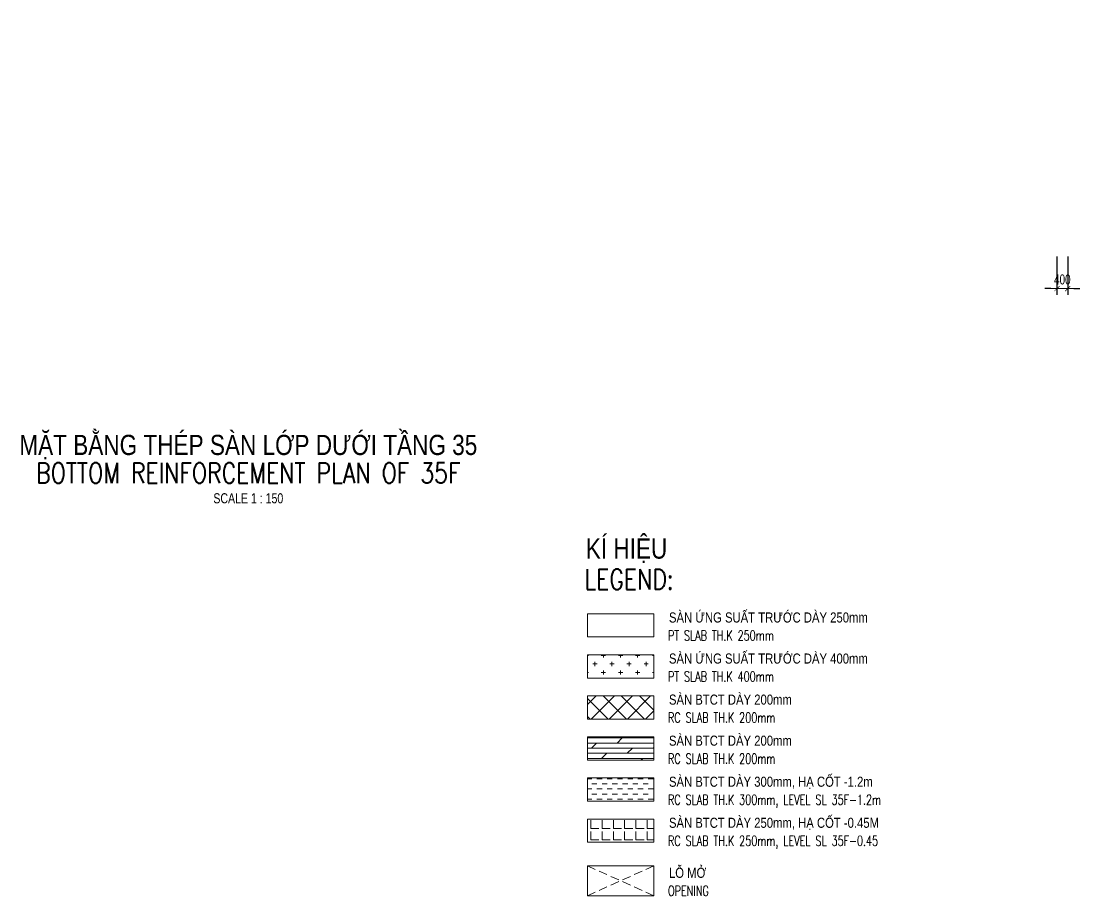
# Model space of a CAD drawing. Header units: millimetres. Extents: x 118516 to 587758, y -25561 to 50684.
# Drawn here: x 153131 to 192450, y -25267 to 7240 of the extents above; entities that cross this region are included whole.
import ezdxf
from ezdxf.enums import TextEntityAlignment as Align

# ---------------------------------------------------------------- set-up
doc = ezdxf.new("R2010")
doc.units = ezdxf.units.MM
doc.linetypes.add('DASHED2', pattern=[9.525, 6.35, -3.175])
doc.layers.get('Defpoints').update_dxf_attribs({"color": 151, "lineweight": 9})
for name, color, linetype, lineweight in [('NDC_S_ANNO', 7, 'Continuous', 20), ('NDC_S_DIM', 1, 'Continuous', 15), ('NDC_S_ENG TEXT', 2, 'Continuous', 20), ('NDC_S_ENG TITLE', 3, 'Continuous', 20), ('NDC_S_HATCH MATERIAL', 8, 'Continuous', 13), ('NDC_S_OPENING', 9, 'DASHED2', 13), ('NDC_S_SLAB', 2, 'Continuous', 20), ('NDC_S_TEXT SYMBOL', 7, 'Continuous', 20), ('NDC_S_VN TEXT', 7, 'Continuous', 20), ('NDC_S_VN TITLE', 6, 'Continuous', 35)]:
    doc.layers.add(name, color=color, linetype=linetype, lineweight=lineweight)
doc.styles.add('$0$NDC_EN TXT', font='romans.shx', dxfattribs={"width": 0.8})
doc.styles.add('NDC_ANNO', font='', dxfattribs={"width": 0.8})
doc.styles.add('NDC_DIM', font='', dxfattribs={"width": 0.75})
doc.styles.add('NDC_EN TXT', font='romans.shx', dxfattribs={"width": 0.8})
doc.styles.add('NDC_VIE TXT', font='arial.ttf', dxfattribs={"width": 0.8})
doc.styles.get('NDC_ANNO').set_extended_font_data('Dotum')
doc.styles.get('NDC_DIM').set_extended_font_data('Dotum')
doc.dimstyles.new('NDC_dim_150', dxfattribs={"dimscale": 150, "dimtxt": 2.5, "dimasz": 1.5, "dimexe": 1.5, "dimexo": 2.5, "dimgap": 1, "dimtad": 1, "dimdec": 0, "dimzin": 0, "dimdsep": 46, "dimtxsty": 'NDC_DIM', "dimblk": 'DIMMARK', "dimcen": 0.09, "dimdle": 1.2, "dimclrd": 1, "dimclre": 1, "dimclrt": 3, "dimadec": 0, "dimazin": 0, "dimtfac": 1, "dimtdec": 0, "dimtix": 1, "dimtofl": 0, "dimtmove": 0, "dimatfit": 3, "dimfxl": 8, "dimfxlon": 1, "dimtolj": 1, "dimtzin": 0, "dimarcsym": 0})

# ---------------------------------------------------------------- blocks, each defined once
blk = doc.blocks.new('DIMMARK')
at = {"layer": 'NDC_S_DIM', "color": 1}
blk.add_line((-1.5, 0), (1, 0), dxfattribs=at)
at = {"layer": 'NDC_S_DIM', "color": 2, "const_width": 0.1}
blk.add_lwpolyline([(-0.42, -0.42), (0.42, 0.42)], dxfattribs=at)
blk = doc.blocks.new('*D16')
at = {"layer": 'Defpoints', "color": 0, "ltscale": 100, "transparency": 16777216}
for p in [(191600, 12767), (192000, 12767), (192000, -2700)]:
    blk.add_point(p, dxfattribs=at)
at = {"layer": 'NDC_S_DIM', "color": 1, "lineweight": -2, "ltscale": 100, "transparency": 16777216}
for p, q in [((191600, -1500), (191600, -2925)), ((192000, -1500), (192000, -2925)), ((191375, -2700), (191150, -2700)), ((192225, -2700), (192450, -2700))]:
    blk.add_line(p, q, dxfattribs=at)
at = {"layer": 'NDC_S_DIM', "color": 1, "lineweight": -2, "ltscale": 100, "transparency": 16777216, "xscale": 225, "yscale": 225, "zscale": 225}
blk.add_blockref('DIMMARK', (191600, -2700), dxfattribs=at)
at = {"layer": 'NDC_S_DIM', "color": 1, "lineweight": -2, "ltscale": 100, "transparency": 16777216, "xscale": 225, "yscale": 225, "zscale": 225, "rotation": 180}
blk.add_blockref('DIMMARK', (192000, -2700), dxfattribs=at)
at = {"layer": 'NDC_S_DIM', "color": 3, "ltscale": 100, "transparency": 16777216, "insert": (191800, -2362), "char_height": 375, "attachment_point": 5, "style": 'NDC_DIM'}
blk.add_mtext('\\A1;400', dxfattribs=at)
blk = doc.blocks.new('Drawing name_symbol')
at = {"layer": 'NDC_S_ENG TITLE', "style": 'NDC_EN TXT', "width": 0.8}
blk.add_attdef('SECTDET1', text='', height=5, dxfattribs=at).set_placement((0, 1.01), align=Align.CENTER)
at = {"layer": 'NDC_S_TEXT SYMBOL', "lineweight": 25, "style": 'NDC_ANNO', "width": 0.8}
blk.add_attdef('SSCALE', text='', height=2.5, dxfattribs=at).set_placement((0, -4), align=Align.CENTER)
at = {"layer": 'NDC_S_VN TITLE', "style": 'NDC_VIE TXT', "width": 0.8}
blk.add_attdef('SECTDET2', text='', height=5, dxfattribs=at).set_placement((0, 7.97), align=Align.CENTER)

msp = doc.modelspace()

# ---------------------------------------------------------------- hatches: boundary and pattern name
at = {"layer": 'NDC_S_HATCH MATERIAL', "ltscale": 100}
h = msp.add_hatch(dxfattribs=at)
h.set_pattern_fill('CROSS', color=256, scale=50)
h.set_pattern_definition([(0, (-29792.73, -8076.12), (317.5, 317.5), [158.75, -476.25]), (90, (-29713.35, -8155.5), (-317.5, 317.5), [158.75, -476.25])])
h.paths.add_polyline_path([(174165.1, -16307), (174165.1, -17171.2), (176623.4, -17171.2), (176623.4, -16307)])
h = msp.add_hatch(dxfattribs=at)
h.set_pattern_fill('ANSI37', color=256, scale=150)
h.set_pattern_definition([(45, (-21714.9, -14001.63), (-336.7596, 336.7596), []), (135, (-21714.9, -14001.63), (-336.7596, -336.7596), [])])
h.paths.add_polyline_path([(174165.1, -17833), (174165.1, -18697.2), (176623.4, -18697.2), (176623.4, -17833)])
h = msp.add_hatch(dxfattribs=at)
h.set_pattern_fill('DOLMIT', color=256, scale=30)
h.set_pattern_definition([(0, (-21714.89, -919.07), (0, 190.5), []), (45, (-21714.9, -919.07), (-380.9997, 380.9997), [269.4077, -538.8154])])
h.paths.add_polyline_path([(176623.4, -19359), (174165.1, -19359), (174165.1, -20223.2), (176623.4, -20223.2)])
h = msp.add_hatch(dxfattribs=at)
h.set_pattern_fill('DASH', color=256, scale=60)
h.set_pattern_definition([(0, (11256.36, 1756.7), (190.5, 190.5), [190.5, -190.5])])
h.paths.add_polyline_path([(174165.1, -20885), (176623.4, -20885), (176623.4, -21749.2), (174165.1, -21749.2)])
h = msp.add_hatch(dxfattribs=at)
h.set_pattern_fill('ANGLE', color=256, scale=60)
h.set_pattern_definition([(0, (11256.36, 704.28), (0, 419.1), [304.8, -114.3]), (90, (11256.36, 704.28), (-419.1, 3e-14), [304.8, -114.3])])
h.paths.add_polyline_path([(174165.1, -22411), (176623.4, -22411), (176623.4, -23275.2), (174165.1, -23275.2)])

# ---------------------------------------------------------------- linework, layer by layer
at = {"layer": 'NDC_S_OPENING', "ltscale": 50}
for p, q in [((174165.1, -24152), (176623.4, -25260.3)), ((174165.1, -25260.3), (176623.4, -24152))]:
    msp.add_line(p, q, dxfattribs=at)
at = {"layer": 'NDC_S_SLAB'}
for points in [[(174165.1, -14781), (176623.4, -14781), (176623.4, -15645.2), (174165.1, -15645.2)], [(174165.1, -16307), (176623.4, -16307), (176623.4, -17171.2), (174165.1, -17171.2)], [(174165.1, -17833), (176623.4, -17833), (176623.4, -18697.2), (174165.1, -18697.2)], [(174165.1, -19359), (176623.4, -19359), (176623.4, -20223.2), (174165.1, -20223.2)], [(174165.1, -20885), (176623.4, -20885), (176623.4, -21749.2), (174165.1, -21749.2)], [(174165.1, -22411), (176623.4, -22411), (176623.4, -23275.2), (174165.1, -23275.2)], [(174165.1, -24152), (176623.4, -24152), (176623.4, -25260.3), (174165.1, -25260.3)]]:
    msp.add_lwpolyline(points, close=True, dxfattribs=at)

# ---------------------------------------------------------------- block references
at = {"layer": 'NDC_S_ANNO', "xscale": 150, "yscale": 150, "zscale": 150}
msp.add_blockref('Drawing name_symbol', (161567.1, -10079.2), dxfattribs=at).add_auto_attribs({'SECTDET1': 'BOTTOM REINFORCEMENT PLAN OF 35F', 'SECTDET2': 'MẶT BẰNG THÉP SÀN LỚP DƯỚI TẦNG 35', 'SSCALE': 'SCALE 1 : 150'})

# ---------------------------------------------------------------- texts
at = {"layer": 'NDC_S_ENG TEXT', "style": '$0$NDC_EN TXT'}
for s, height, width, p in [('LEGEND:', 750, 0.8, (174050.7, -13876.3)), ('PT SLAB TH.K 250mm', 375, 0.7, (177152.2, -15777.9)), ('PT SLAB TH.K 400mm', 375, 0.7, (177152.2, -17303.9)), ('RC SLAB TH.K 200mm', 375, 0.7, (177152.2, -18829.9)), ('RC SLAB TH.K 200mm', 375, 0.7, (177152.2, -20355.9)), ('RC SLAB TH.K 300mm, LEVEL SL 35F-1.2m', 375, 0.7, (177152.2, -21881.9)), ('RC SLAB TH.K 250mm, LEVEL SL 35F-0.45', 375, 0.7, (177152.2, -23407.9)), ('OPENING', 375, 0.7, (177152.2, -25266.7))]:
    msp.add_text(s, height=height, dxfattribs=dict(at, width=width)).set_placement(p)
at = {"layer": 'NDC_S_VN TEXT', "style": 'NDC_VIE TXT', "width": 0.8}
msp.add_text('KÍ HIỆU', height=750, dxfattribs=at).set_placement((174100.9, -11985.2), align=Align.TOP_LEFT)
for s, p in [('SÀN ỨNG SUẤT TRƯỚC DÀY 250mm', (177190.5, -15109.1)), ('SÀN ỨNG SUẤT TRƯỚC DÀY 400mm', (177190.5, -16635.1)), ('SÀN BTCT DÀY 200mm', (177190.5, -18161.1)), ('SÀN BTCT DÀY 200mm', (177190.5, -19687.1)), ('SÀN BTCT DÀY 300mm, HẠ CỐT -1.2m', (177190.5, -21213.1)), ('SÀN BTCT DÀY 250mm, HẠ CỐT -0.45M', (177190.5, -22739.1)), ('LỖ MỞ', (177190.5, -24597.9))]:
    msp.add_text(s, height=375, dxfattribs=at).set_placement(p)

# ---------------------------------------------------------------- dimensions: what is measured, and where the dimension line sits
at = {"layer": 'NDC_S_DIM', "ltscale": 100}
dim = msp.add_linear_dim(base=(192000, -2700), p1=(191600, 12767.1), p2=(192000, 12767.1), dimstyle='NDC_dim_150', dxfattribs=at)
dim.commit()
dim.dimension.update_dxf_attribs({"geometry": '*D16', "text_midpoint": (191800, -2362.2)})

doc.saveas('drawing.dxf')
